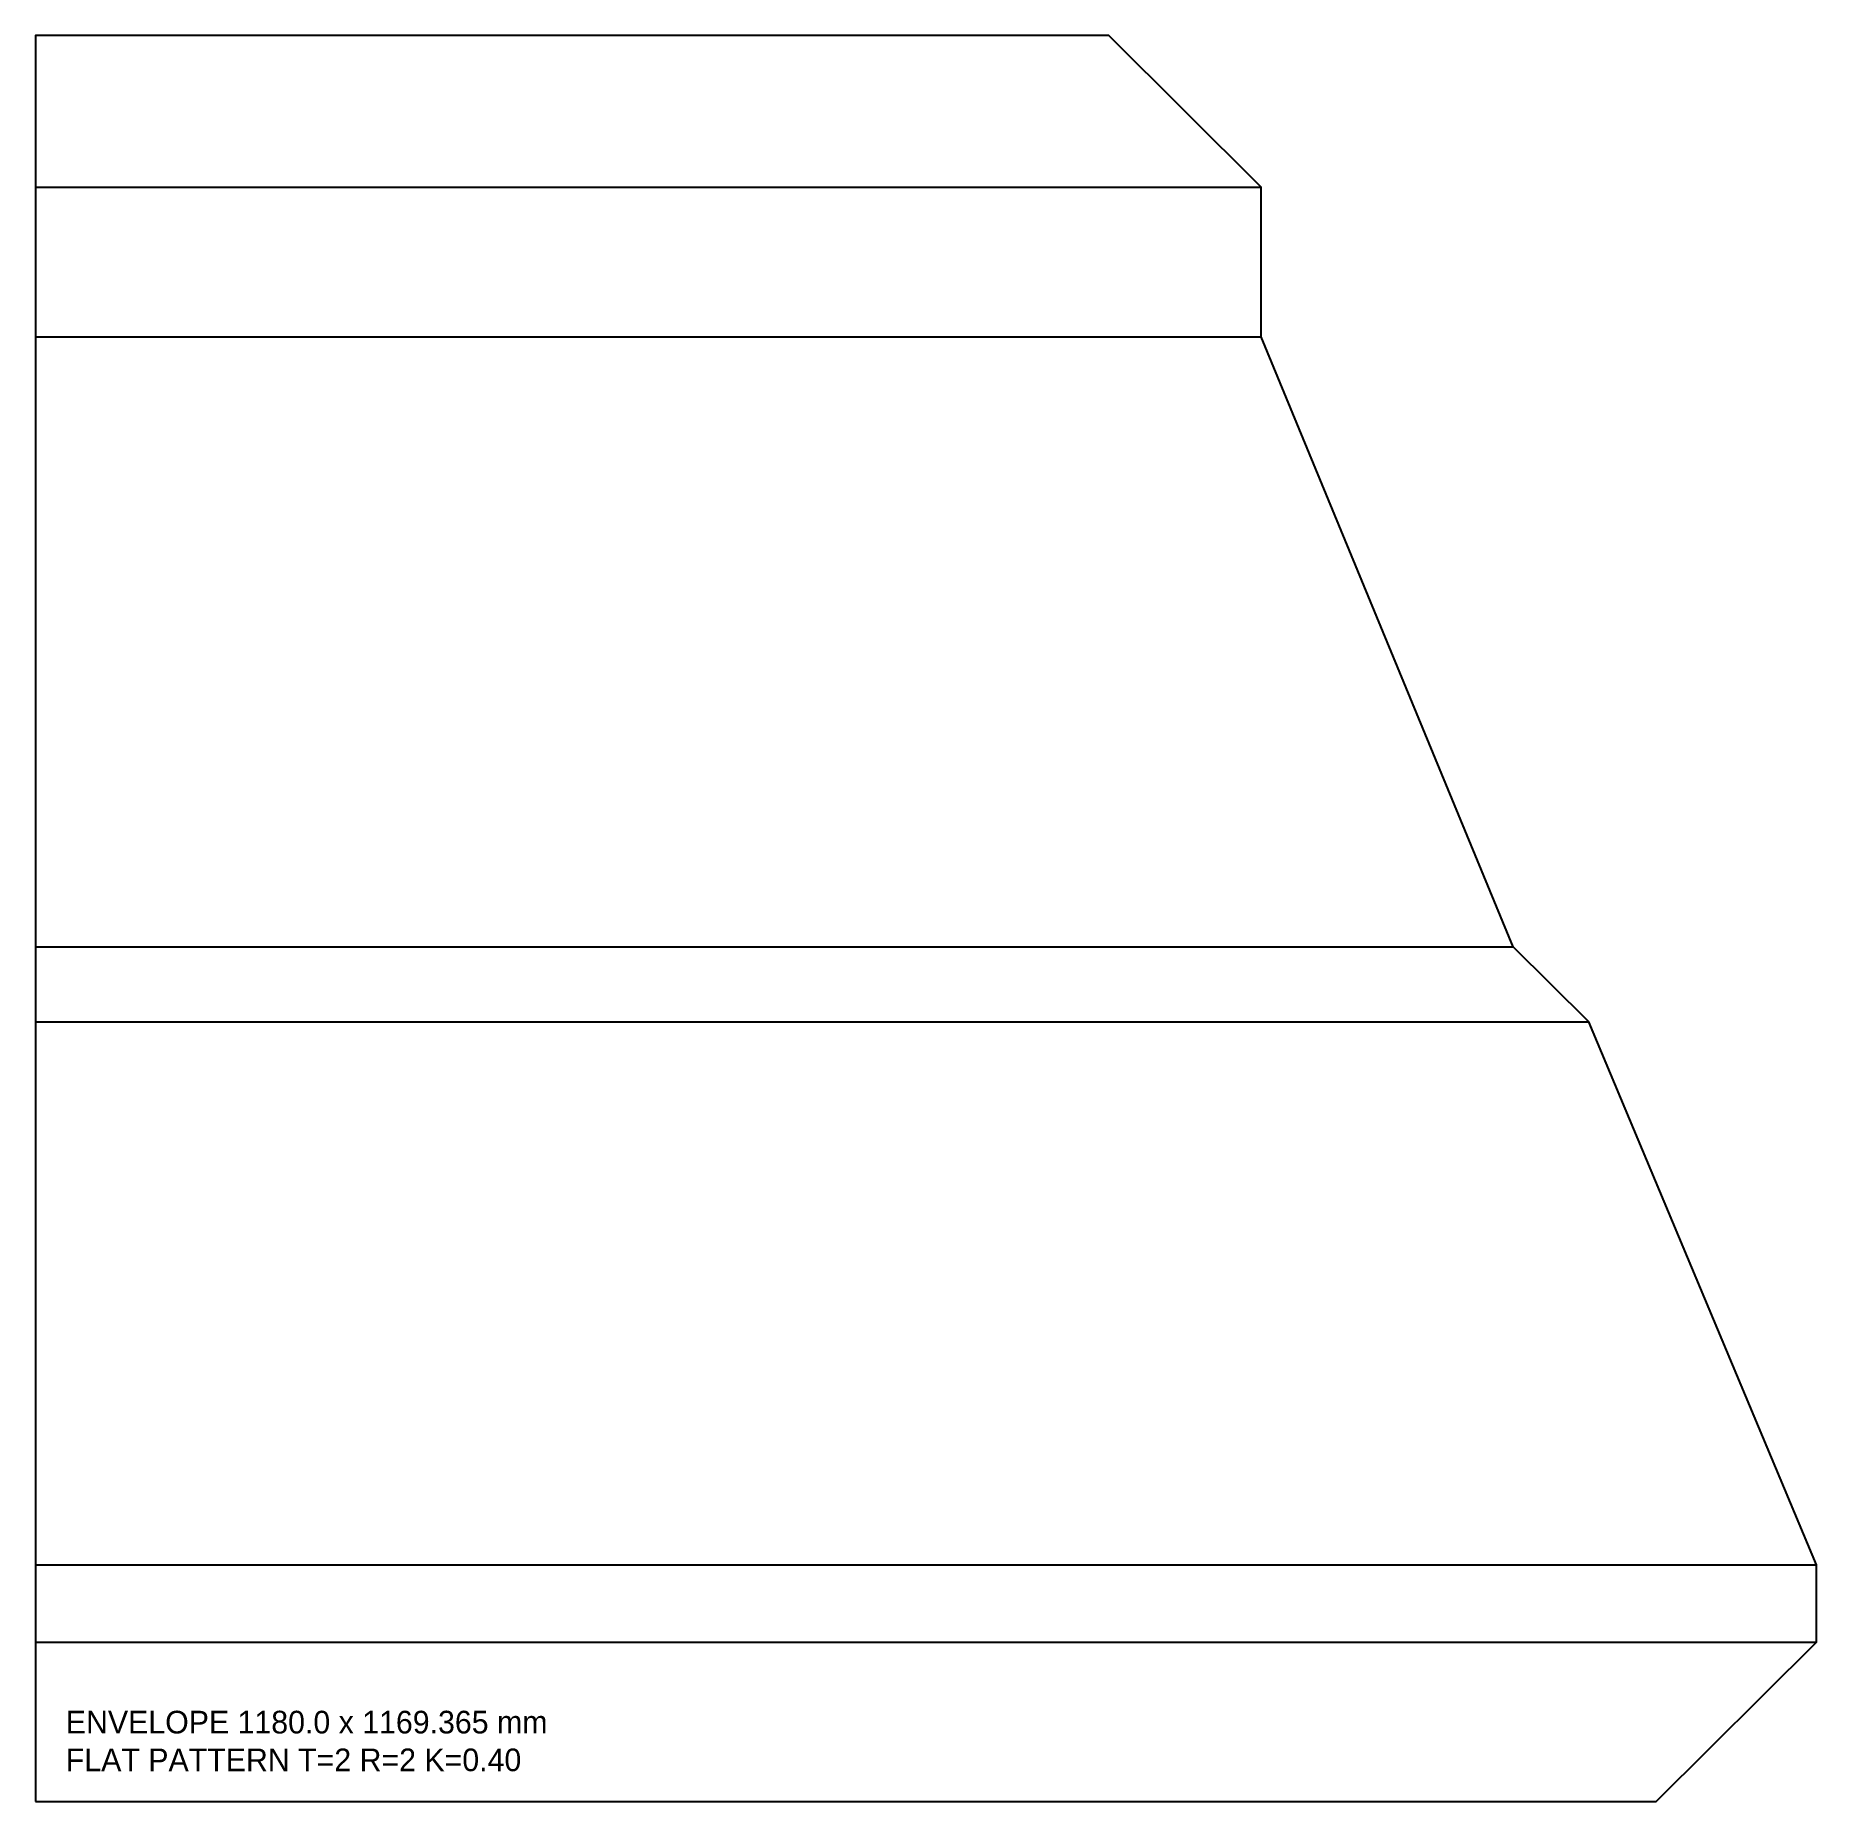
# Model space of a CAD drawing. Header units: millimetres. Extents: x 0 to 1179, y 0 to 1169.
import ezdxf

# ---------------------------------------------------------------- set-up
doc = ezdxf.new("R2010")
doc.units = ezdxf.units.MM
for name, color, linetype in [('BEND', 1, 'Continuous'), ('CUT', 7, 'CONTINUOUS'), ('INFO', 3, 'CONTINUOUS')]:
    doc.layers.add(name, color=color, linetype=linetype)

msp = doc.modelspace()

# ---------------------------------------------------------------- linework, layer by layer
at = {"layer": 'BEND'}
for p, q in [((0, 1068.96545), (811.5, 1068.96545)), ((0, 969.791565), (811.5, 969.791565)), ((0, 565.863293), (978.3545, 565.863293)), ((0, 516.267849), (1028.3505, 516.267849)), ((0, 156.615665), (1179.003, 156.615665)), ((0, 105.402285), (1179, 105.402285))]:
    msp.add_line(p, q, dxfattribs=at)
at = {"layer": 'CUT'}
msp.add_lwpolyline([(0, 0), (1073, 0), (1179, 105.402285), (1179.003, 156.615665), (1028.3505, 516.267849), (978.3545, 565.863293), (811.5, 969.791565), (811.5, 1068.96545), (710.5, 1169.364565), (0, 1169.364565)], close=True, dxfattribs=at)

# ---------------------------------------------------------------- texts
at = {"layer": 'INFO'}
for s, p in [('ENVELOPE 1180.0 x 1169.365 mm', (20, 45)), ('FLAT PATTERN T=2 R=2 K=0.40', (20, 20))]:
    msp.add_text(s, height=15, dxfattribs=at).set_placement(p)

doc.saveas('drawing.dxf')
